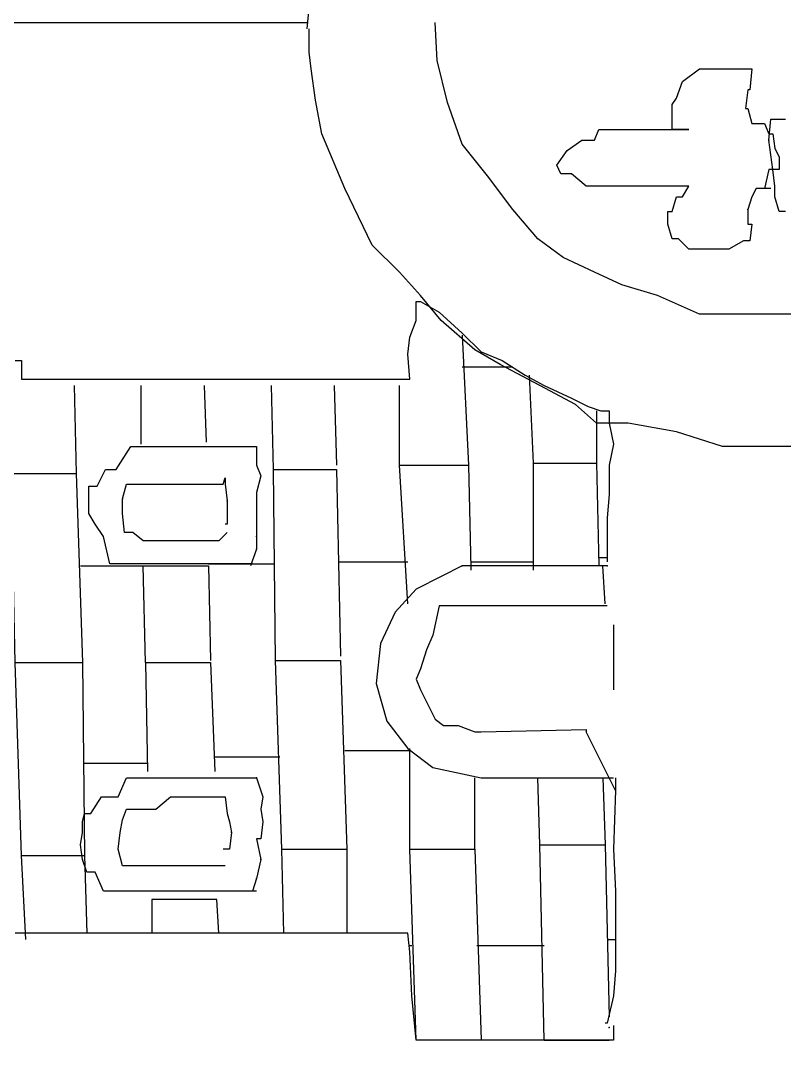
# Model space of a CAD drawing. Extents: x 730354 to 731930, y 4378581 to 4379608.
# Drawn here: x 730388.375 to 730392.015, y 4379437.29 to 4379442.19 of the extents above; entities that cross this region are included whole.
import ezdxf

# ---------------------------------------------------------------- set-up
doc = ezdxf.new("R2010")
doc.units = 0
doc.header["$MEASUREMENT"] = 0
doc.layers.get('0').update_dxf_attribs({"linetype": 'CONTINUOUS'})

msp = doc.modelspace()

# ---------------------------------------------------------------- linework, layer by layer
at = {"color": 7, "linetype": 'CONTINUOUS'}
for p, q in [((730389.74, 4379442.15), (730389.75, 4379442.25)), ((730389.74, 4379442.15), (730389.75, 4379442.25)), ((730388.19, 4379442.18), (730388.97, 4379442.18)), ((730388.19, 4379442.18), (730388.97, 4379442.18)), ((730388.97, 4379442.18), (730389.59, 4379442.18)), ((730388.97, 4379442.18), (730389.59, 4379442.18)), ((730389.59, 4379442.18), (730389.74, 4379442.18)), ((730389.59, 4379442.18), (730389.74, 4379442.18)), ((730390.36, 4379442), (730390.35, 4379442.18)), ((730390.36, 4379442), (730390.35, 4379442.18)), ((730389.75, 4379442.04), (730389.75, 4379442.15)), ((730389.75, 4379442.04), (730389.75, 4379442.15)), ((730389.76, 4379441.96), (730389.75, 4379442.04)), ((730389.76, 4379441.96), (730389.75, 4379442.04)), ((730390.41, 4379441.8), (730390.36, 4379442)), ((730390.41, 4379441.8), (730390.36, 4379442)), ((730389.78, 4379441.81), (730389.76, 4379441.96)), ((730389.78, 4379441.81), (730389.76, 4379441.96)), ((730391.53, 4379441.9), (730391.61, 4379441.96)), ((730391.53, 4379441.9), (730391.61, 4379441.96)), ((730391.61, 4379441.96), (730391.68, 4379441.96)), ((730391.61, 4379441.96), (730391.68, 4379441.96)), ((730391.68, 4379441.96), (730391.76, 4379441.96)), ((730391.68, 4379441.96), (730391.76, 4379441.96)), ((730391.76, 4379441.96), (730391.81, 4379441.96)), ((730391.76, 4379441.96), (730391.81, 4379441.96)), ((730391.81, 4379441.96), (730391.86, 4379441.96)), ((730391.81, 4379441.96), (730391.86, 4379441.96)), ((730391.86, 4379441.96), (730391.85, 4379441.86)), ((730391.86, 4379441.96), (730391.85, 4379441.86)), ((730391.5, 4379441.82), (730391.53, 4379441.9)), ((730391.5, 4379441.82), (730391.53, 4379441.9)), ((730391.84, 4379441.86), (730391.83, 4379441.77)), ((730391.84, 4379441.86), (730391.83, 4379441.77)), ((730391.85, 4379441.86), (730391.84, 4379441.86)), ((730391.85, 4379441.86), (730391.84, 4379441.86)), ((730389.81, 4379441.65), (730389.78, 4379441.81)), ((730389.81, 4379441.65), (730389.78, 4379441.81)), ((730390.48, 4379441.6), (730390.41, 4379441.8)), ((730390.48, 4379441.6), (730390.41, 4379441.8)), ((730391.48, 4379441.79), (730391.5, 4379441.82)), ((730391.48, 4379441.79), (730391.5, 4379441.82)), ((730391.48, 4379441.67), (730391.48, 4379441.79)), ((730391.48, 4379441.67), (730391.48, 4379441.79)), ((730391.83, 4379441.77), (730391.84, 4379441.77)), ((730391.83, 4379441.77), (730391.84, 4379441.77)), ((730391.84, 4379441.77), (730391.86, 4379441.7)), ((730391.84, 4379441.77), (730391.86, 4379441.7)), ((730391.86, 4379441.7), (730391.88, 4379441.7)), ((730391.86, 4379441.7), (730391.88, 4379441.7)), ((730391.88, 4379441.7), (730391.92, 4379441.7)), ((730391.88, 4379441.7), (730391.92, 4379441.7)), ((730391.92, 4379441.7), (730391.94, 4379441.65)), ((730391.92, 4379441.7), (730391.94, 4379441.65)), ((730391.94, 4379441.62), (730391.95, 4379441.72)), ((730391.94, 4379441.62), (730391.95, 4379441.72)), ((730391.95, 4379441.72), (730391.99, 4379441.72)), ((730391.95, 4379441.72), (730391.99, 4379441.72)), ((730391.99, 4379441.72), (730392.02, 4379441.72)), ((730391.99, 4379441.72), (730392.02, 4379441.72)), ((730389.92, 4379441.39), (730389.81, 4379441.65)), ((730389.92, 4379441.39), (730389.81, 4379441.65)), ((730391.11, 4379441.62), (730391.13, 4379441.67)), ((730391.11, 4379441.62), (730391.13, 4379441.67)), ((730391.13, 4379441.67), (730391.21, 4379441.67)), ((730391.13, 4379441.67), (730391.21, 4379441.67)), ((730391.21, 4379441.67), (730391.26, 4379441.67)), ((730391.21, 4379441.67), (730391.26, 4379441.67)), ((730391.26, 4379441.67), (730391.35, 4379441.67)), ((730391.26, 4379441.67), (730391.35, 4379441.67)), ((730391.35, 4379441.67), (730391.44, 4379441.67)), ((730391.35, 4379441.67), (730391.44, 4379441.67)), ((730391.44, 4379441.67), (730391.48, 4379441.67)), ((730391.44, 4379441.67), (730391.48, 4379441.67)), ((730391.48, 4379441.67), (730391.52, 4379441.67)), ((730391.52, 4379441.67), (730391.48, 4379441.67)), ((730391.48, 4379441.67), (730391.52, 4379441.67)), ((730391.52, 4379441.67), (730391.48, 4379441.67)), ((730391.52, 4379441.67), (730391.56, 4379441.67)), ((730391.56, 4379441.67), (730391.52, 4379441.67)), ((730391.52, 4379441.67), (730391.56, 4379441.67)), ((730391.56, 4379441.67), (730391.52, 4379441.67)), ((730391.94, 4379441.65), (730391.96, 4379441.65)), ((730391.94, 4379441.65), (730391.96, 4379441.65)), ((730391.96, 4379441.65), (730391.97, 4379441.58)), ((730391.96, 4379441.65), (730391.97, 4379441.58)), ((730390.6, 4379441.45), (730390.48, 4379441.6)), ((730390.6, 4379441.45), (730390.48, 4379441.6)), ((730390.98, 4379441.57), (730391.05, 4379441.62)), ((730390.98, 4379441.57), (730391.05, 4379441.62)), ((730391.05, 4379441.62), (730391.11, 4379441.62)), ((730391.05, 4379441.62), (730391.11, 4379441.62)), ((730391.95, 4379441.55), (730391.94, 4379441.62)), ((730391.95, 4379441.55), (730391.94, 4379441.62)), ((730390.93, 4379441.5), (730390.98, 4379441.57)), ((730390.93, 4379441.5), (730390.98, 4379441.57)), ((730391.96, 4379441.48), (730391.95, 4379441.55)), ((730391.96, 4379441.48), (730391.95, 4379441.55)), ((730391.97, 4379441.58), (730391.99, 4379441.54)), ((730391.97, 4379441.58), (730391.99, 4379441.54)), ((730390.95, 4379441.46), (730390.93, 4379441.5)), ((730390.95, 4379441.46), (730390.93, 4379441.5)), ((730391.99, 4379441.54), (730391.99, 4379441.48)), ((730391.99, 4379441.54), (730391.99, 4379441.48)), ((730390.72, 4379441.29), (730390.6, 4379441.45)), ((730390.72, 4379441.29), (730390.6, 4379441.45)), ((730391, 4379441.46), (730390.95, 4379441.46)), ((730391, 4379441.46), (730390.95, 4379441.46)), ((730391.07, 4379441.4), (730391, 4379441.46)), ((730391.07, 4379441.4), (730391, 4379441.46)), ((730391.94, 4379441.48), (730391.92, 4379441.39)), ((730391.94, 4379441.48), (730391.92, 4379441.39)), ((730391.96, 4379441.48), (730391.94, 4379441.48)), ((730391.96, 4379441.48), (730391.94, 4379441.48)), ((730391.97, 4379441.4), (730391.96, 4379441.48)), ((730391.99, 4379441.48), (730391.96, 4379441.48)), ((730391.97, 4379441.4), (730391.96, 4379441.48)), ((730391.99, 4379441.48), (730391.96, 4379441.48)), ((730391.17, 4379441.4), (730391.07, 4379441.4)), ((730391.17, 4379441.4), (730391.07, 4379441.4)), ((730391.26, 4379441.4), (730391.17, 4379441.4)), ((730391.26, 4379441.4), (730391.17, 4379441.4)), ((730391.33, 4379441.4), (730391.26, 4379441.4)), ((730391.33, 4379441.4), (730391.26, 4379441.4)), ((730391.38, 4379441.4), (730391.33, 4379441.4)), ((730391.38, 4379441.4), (730391.33, 4379441.4)), ((730391.44, 4379441.4), (730391.38, 4379441.4)), ((730391.44, 4379441.4), (730391.38, 4379441.4)), ((730391.51, 4379441.4), (730391.44, 4379441.4)), ((730391.51, 4379441.4), (730391.44, 4379441.4)), ((730391.56, 4379441.4), (730391.51, 4379441.4)), ((730391.56, 4379441.4), (730391.51, 4379441.4)), ((730391.53, 4379441.35), (730391.56, 4379441.4)), ((730391.53, 4379441.35), (730391.56, 4379441.4)), ((730391.97, 4379441.35), (730391.97, 4379441.4)), ((730391.97, 4379441.35), (730391.97, 4379441.4)), ((730390.05, 4379441.12), (730389.92, 4379441.39)), ((730390.05, 4379441.12), (730389.92, 4379441.39)), ((730391.48, 4379441.28), (730391.5, 4379441.35)), ((730391.48, 4379441.28), (730391.5, 4379441.35)), ((730391.5, 4379441.35), (730391.53, 4379441.35)), ((730391.5, 4379441.35), (730391.53, 4379441.35)), ((730391.86, 4379441.35), (730391.84, 4379441.29)), ((730391.86, 4379441.35), (730391.84, 4379441.29)), ((730391.88, 4379441.39), (730391.86, 4379441.35)), ((730391.88, 4379441.39), (730391.86, 4379441.35)), ((730391.92, 4379441.39), (730391.88, 4379441.39)), ((730391.92, 4379441.39), (730391.88, 4379441.39)), ((730391.95, 4379441.39), (730391.92, 4379441.39)), ((730391.95, 4379441.39), (730391.92, 4379441.39)), ((730391.99, 4379441.28), (730391.97, 4379441.35)), ((730391.99, 4379441.28), (730391.97, 4379441.35)), ((730390.84, 4379441.15), (730390.72, 4379441.29)), ((730390.84, 4379441.15), (730390.72, 4379441.29)), ((730391.46, 4379441.22), (730391.46, 4379441.28)), ((730391.46, 4379441.28), (730391.48, 4379441.28)), ((730391.46, 4379441.22), (730391.46, 4379441.28)), ((730391.46, 4379441.28), (730391.48, 4379441.28)), ((730391.84, 4379441.29), (730391.84, 4379441.22)), ((730391.84, 4379441.29), (730391.84, 4379441.22)), ((730392.02, 4379441.28), (730391.99, 4379441.28)), ((730392.02, 4379441.28), (730391.99, 4379441.28)), ((730391.48, 4379441.15), (730391.46, 4379441.22)), ((730391.48, 4379441.15), (730391.46, 4379441.22)), ((730391.84, 4379441.22), (730391.86, 4379441.22)), ((730391.84, 4379441.22), (730391.86, 4379441.22)), ((730391.86, 4379441.22), (730391.85, 4379441.14)), ((730391.86, 4379441.22), (730391.85, 4379441.14)), ((730390.96, 4379441.06), (730390.84, 4379441.15)), ((730390.96, 4379441.06), (730390.84, 4379441.15)), ((730391.51, 4379441.15), (730391.48, 4379441.15)), ((730391.51, 4379441.15), (730391.48, 4379441.15)), ((730391.56, 4379441.1), (730391.51, 4379441.15)), ((730391.56, 4379441.1), (730391.51, 4379441.15)), ((730390.18, 4379440.99), (730390.05, 4379441.12)), ((730390.18, 4379440.99), (730390.05, 4379441.12)), ((730391.82, 4379441.14), (730391.75, 4379441.1)), ((730391.82, 4379441.14), (730391.75, 4379441.1)), ((730391.85, 4379441.14), (730391.82, 4379441.14)), ((730391.85, 4379441.14), (730391.82, 4379441.14)), ((730391.11, 4379440.99), (730390.96, 4379441.06)), ((730391.11, 4379440.99), (730390.96, 4379441.06)), ((730391.62, 4379441.1), (730391.56, 4379441.1)), ((730391.62, 4379441.1), (730391.56, 4379441.1)), ((730391.67, 4379441.1), (730391.62, 4379441.1)), ((730391.67, 4379441.1), (730391.62, 4379441.1)), ((730391.75, 4379441.1), (730391.67, 4379441.1)), ((730391.75, 4379441.1), (730391.67, 4379441.1)), ((730390.28, 4379440.88), (730390.18, 4379440.99)), ((730390.28, 4379440.88), (730390.18, 4379440.99)), ((730391.24, 4379440.93), (730391.11, 4379440.99)), ((730391.24, 4379440.93), (730391.11, 4379440.99)), ((730391.41, 4379440.88), (730391.24, 4379440.93)), ((730391.41, 4379440.88), (730391.24, 4379440.93)), ((730390.38, 4379440.76), (730390.28, 4379440.88)), ((730390.38, 4379440.76), (730390.28, 4379440.88)), ((730391.61, 4379440.79), (730391.41, 4379440.88)), ((730391.61, 4379440.79), (730391.41, 4379440.88)), ((730390.26, 4379440.8), (730390.26, 4379440.85)), ((730390.26, 4379440.85), (730390.28, 4379440.85)), ((730390.26, 4379440.8), (730390.26, 4379440.85)), ((730390.26, 4379440.85), (730390.28, 4379440.85)), ((730390.28, 4379440.85), (730390.37, 4379440.8)), ((730390.28, 4379440.85), (730390.37, 4379440.8)), ((730390.23, 4379440.68), (730390.26, 4379440.76)), ((730390.23, 4379440.68), (730390.26, 4379440.76)), ((730390.26, 4379440.76), (730390.26, 4379440.8)), ((730390.26, 4379440.76), (730390.26, 4379440.8)), ((730390.37, 4379440.8), (730390.48, 4379440.7)), ((730390.37, 4379440.8), (730390.48, 4379440.7)), ((730390.54, 4379440.62), (730390.38, 4379440.76)), ((730390.54, 4379440.62), (730390.38, 4379440.76)), ((730391.81, 4379440.79), (730391.61, 4379440.79)), ((730391.81, 4379440.79), (730391.61, 4379440.79)), ((730392, 4379440.79), (730391.81, 4379440.79)), ((730392, 4379440.79), (730391.81, 4379440.79)), ((730392.2, 4379440.79), (730392, 4379440.79)), ((730392.2, 4379440.79), (730392, 4379440.79)), ((730390.22, 4379440.6), (730390.23, 4379440.68)), ((730390.22, 4379440.6), (730390.23, 4379440.68)), ((730390.48, 4379440.7), (730390.57, 4379440.61)), ((730390.48, 4379440.7), (730390.57, 4379440.61)), ((730390.48, 4379440.69), (730390.51, 4379440.07)), ((730390.48, 4379440.69), (730390.51, 4379440.07)), ((730390.66, 4379440.55), (730390.54, 4379440.62)), ((730390.66, 4379440.55), (730390.54, 4379440.62)), ((730388.35, 4379440.57), (730388.38, 4379440.57)), ((730388.35, 4379440.57), (730388.38, 4379440.57)), ((730388.38, 4379440.57), (730388.38, 4379440.48)), ((730388.38, 4379440.57), (730388.38, 4379440.48)), ((730390.23, 4379440.48), (730390.22, 4379440.6)), ((730390.23, 4379440.48), (730390.22, 4379440.6)), ((730390.57, 4379440.61), (730390.67, 4379440.57)), ((730390.57, 4379440.61), (730390.67, 4379440.57)), ((730390.67, 4379440.57), (730390.78, 4379440.5)), ((730390.67, 4379440.57), (730390.78, 4379440.5)), ((730390.48, 4379440.54), (730390.72, 4379440.54)), ((730390.48, 4379440.54), (730390.72, 4379440.54)), ((730390.85, 4379440.45), (730390.66, 4379440.55)), ((730390.85, 4379440.45), (730390.66, 4379440.55)), ((730388.38, 4379440.48), (730388.43, 4379440.48)), ((730388.38, 4379440.48), (730388.43, 4379440.48)), ((730388.43, 4379440.48), (730388.57, 4379440.48)), ((730388.43, 4379440.48), (730388.57, 4379440.48)), ((730388.57, 4379440.48), (730388.87, 4379440.48)), ((730388.57, 4379440.48), (730388.87, 4379440.48)), ((730388.87, 4379440.48), (730389.14, 4379440.48)), ((730388.87, 4379440.48), (730389.14, 4379440.48)), ((730389.14, 4379440.48), (730389.31, 4379440.48)), ((730389.14, 4379440.48), (730389.31, 4379440.48)), ((730389.31, 4379440.48), (730389.47, 4379440.48)), ((730389.31, 4379440.48), (730389.47, 4379440.48)), ((730389.47, 4379440.48), (730389.62, 4379440.48)), ((730389.47, 4379440.48), (730389.62, 4379440.48)), ((730389.62, 4379440.48), (730389.81, 4379440.48)), ((730389.62, 4379440.48), (730389.81, 4379440.48)), ((730389.81, 4379440.48), (730389.95, 4379440.48)), ((730389.81, 4379440.48), (730389.95, 4379440.48)), ((730389.95, 4379440.48), (730390.09, 4379440.48)), ((730389.95, 4379440.48), (730390.09, 4379440.48)), ((730390.09, 4379440.48), (730390.15, 4379440.48)), ((730390.09, 4379440.48), (730390.15, 4379440.48)), ((730390.15, 4379440.48), (730390.21, 4379440.48)), ((730390.15, 4379440.48), (730390.21, 4379440.48)), ((730390.21, 4379440.48), (730390.23, 4379440.48)), ((730390.21, 4379440.48), (730390.23, 4379440.48)), ((730390.78, 4379440.5), (730390.87, 4379440.45)), ((730390.78, 4379440.5), (730390.87, 4379440.45)), ((730390.82, 4379440.08), (730390.8, 4379440.5)), ((730390.82, 4379440.08), (730390.8, 4379440.5)), ((730388.63, 4379440.45), (730388.64, 4379440.03)), ((730388.63, 4379440.45), (730388.64, 4379440.03)), ((730388.95, 4379440.17), (730388.95, 4379440.45)), ((730388.95, 4379440.17), (730388.95, 4379440.45)), ((730389.25, 4379440.45), (730389.26, 4379440.18)), ((730389.25, 4379440.45), (730389.26, 4379440.18)), ((730389.58, 4379440.05), (730389.57, 4379440.45)), ((730389.58, 4379440.05), (730389.57, 4379440.45)), ((730389.87, 4379440.45), (730389.88, 4379440.07)), ((730389.87, 4379440.45), (730389.88, 4379440.07)), ((730390.18, 4379440.07), (730390.18, 4379440.45)), ((730390.18, 4379440.07), (730390.18, 4379440.45)), ((730391.02, 4379440.36), (730390.85, 4379440.45)), ((730391.02, 4379440.36), (730390.85, 4379440.45)), ((730390.87, 4379440.45), (730391, 4379440.39)), ((730390.87, 4379440.45), (730391, 4379440.39)), ((730391, 4379440.39), (730391.08, 4379440.35)), ((730391, 4379440.39), (730391.08, 4379440.35)), ((730391.12, 4379440.27), (730391.02, 4379440.36)), ((730391.12, 4379440.27), (730391.02, 4379440.36)), ((730391.08, 4379440.35), (730391.14, 4379440.33)), ((730391.08, 4379440.35), (730391.14, 4379440.33)), ((730391.12, 4379440.33), (730391.12, 4379440.08)), ((730391.12, 4379440.33), (730391.12, 4379440.08)), ((730391.14, 4379440.33), (730391.18, 4379440.33)), ((730391.14, 4379440.33), (730391.18, 4379440.33)), ((730391.18, 4379440.33), (730391.18, 4379440.27)), ((730391.18, 4379440.33), (730391.18, 4379440.27)), ((730391.27, 4379440.27), (730391.12, 4379440.27)), ((730391.27, 4379440.27), (730391.12, 4379440.27)), ((730391.18, 4379440.27), (730391.2, 4379440.17)), ((730391.18, 4379440.27), (730391.2, 4379440.17)), ((730391.5, 4379440.23), (730391.27, 4379440.27)), ((730391.5, 4379440.23), (730391.27, 4379440.27)), ((730391.72, 4379440.16), (730391.5, 4379440.23)), ((730391.72, 4379440.16), (730391.5, 4379440.23)), ((730391.2, 4379440.17), (730391.18, 4379440.07)), ((730391.2, 4379440.17), (730391.18, 4379440.07)), ((730388.83, 4379440.05), (730388.9, 4379440.16)), ((730388.83, 4379440.05), (730388.9, 4379440.16)), ((730388.9, 4379440.16), (730388.96, 4379440.16)), ((730388.9, 4379440.16), (730388.96, 4379440.16)), ((730388.96, 4379440.16), (730389.03, 4379440.16)), ((730388.96, 4379440.16), (730389.03, 4379440.16)), ((730389.03, 4379440.16), (730389.1, 4379440.16)), ((730389.03, 4379440.16), (730389.1, 4379440.16)), ((730389.1, 4379440.16), (730389.19, 4379440.16)), ((730389.1, 4379440.16), (730389.19, 4379440.16)), ((730389.19, 4379440.16), (730389.28, 4379440.16)), ((730389.19, 4379440.16), (730389.28, 4379440.16)), ((730389.28, 4379440.16), (730389.34, 4379440.16)), ((730389.28, 4379440.16), (730389.34, 4379440.16)), ((730389.34, 4379440.16), (730389.39, 4379440.16)), ((730389.34, 4379440.16), (730389.39, 4379440.16)), ((730389.39, 4379440.16), (730389.44, 4379440.16)), ((730389.39, 4379440.16), (730389.44, 4379440.16)), ((730389.44, 4379440.16), (730389.47, 4379440.16)), ((730389.44, 4379440.16), (730389.47, 4379440.16)), ((730389.47, 4379440.16), (730389.5, 4379440.16)), ((730389.47, 4379440.16), (730389.5, 4379440.16)), ((730389.5, 4379440.16), (730389.5, 4379440.07)), ((730389.5, 4379440.16), (730389.5, 4379440.07)), ((730391.92, 4379440.16), (730391.72, 4379440.16)), ((730391.92, 4379440.16), (730391.72, 4379440.16)), ((730392.14, 4379440.16), (730391.92, 4379440.16)), ((730392.14, 4379440.16), (730391.92, 4379440.16)), ((730388.74, 4379439.97), (730388.78, 4379440.05)), ((730388.74, 4379439.97), (730388.78, 4379440.05)), ((730388.78, 4379440.05), (730388.83, 4379440.05)), ((730388.78, 4379440.05), (730388.83, 4379440.05)), ((730389.5, 4379440.07), (730389.52, 4379440.02)), ((730389.5, 4379440.07), (730389.52, 4379440.02)), ((730391.18, 4379440.07), (730391.18, 4379439.93)), ((730391.18, 4379440.07), (730391.18, 4379439.93)), ((730388.86, 4379439.91), (730388.88, 4379439.98)), ((730388.86, 4379439.91), (730388.88, 4379439.98)), ((730388.88, 4379439.98), (730388.91, 4379439.98)), ((730388.88, 4379439.98), (730388.91, 4379439.98)), ((730388.91, 4379439.98), (730388.96, 4379439.98)), ((730388.91, 4379439.98), (730388.96, 4379439.98)), ((730388.96, 4379439.98), (730389.04, 4379439.98)), ((730388.96, 4379439.98), (730389.04, 4379439.98)), ((730389.04, 4379439.98), (730389.14, 4379439.98)), ((730389.04, 4379439.98), (730389.14, 4379439.98)), ((730389.14, 4379439.98), (730389.2, 4379439.98)), ((730389.14, 4379439.98), (730389.2, 4379439.98)), ((730389.2, 4379439.98), (730389.25, 4379439.98)), ((730389.2, 4379439.98), (730389.25, 4379439.98)), ((730389.25, 4379439.98), (730389.31, 4379439.98)), ((730389.25, 4379439.98), (730389.31, 4379439.98)), ((730389.31, 4379439.98), (730389.34, 4379439.98)), ((730389.31, 4379439.98), (730389.34, 4379439.98)), ((730389.34, 4379439.98), (730389.35, 4379440.01)), ((730389.34, 4379439.98), (730389.35, 4379440.01)), ((730389.35, 4379440.01), (730389.35, 4379439.98)), ((730389.35, 4379440.01), (730389.35, 4379439.98)), ((730389.35, 4379439.98), (730389.36, 4379439.9)), ((730389.35, 4379439.98), (730389.36, 4379439.9)), ((730389.52, 4379440.02), (730389.5, 4379439.94)), ((730389.52, 4379440.02), (730389.5, 4379439.94)), ((730388.7, 4379439.92), (730388.7, 4379439.97)), ((730388.7, 4379439.97), (730388.74, 4379439.97)), ((730388.7, 4379439.92), (730388.7, 4379439.97)), ((730388.7, 4379439.97), (730388.74, 4379439.97)), ((730389.5, 4379439.94), (730389.5, 4379439.9)), ((730389.5, 4379439.94), (730389.5, 4379439.9)), ((730391.18, 4379439.93), (730391.17, 4379439.82)), ((730391.18, 4379439.93), (730391.17, 4379439.82)), ((730388.7, 4379439.84), (730388.7, 4379439.92)), ((730388.7, 4379439.84), (730388.7, 4379439.92)), ((730388.86, 4379439.84), (730388.86, 4379439.91)), ((730388.86, 4379439.84), (730388.86, 4379439.91)), ((730389.36, 4379439.9), (730389.36, 4379439.79)), ((730389.36, 4379439.9), (730389.36, 4379439.79)), ((730389.5, 4379439.9), (730389.5, 4379439.83)), ((730389.5, 4379439.9), (730389.5, 4379439.83)), ((730388.73, 4379439.79), (730388.7, 4379439.84)), ((730388.73, 4379439.79), (730388.7, 4379439.84)), ((730388.87, 4379439.75), (730388.86, 4379439.84)), ((730388.87, 4379439.75), (730388.86, 4379439.84)), ((730389.5, 4379439.83), (730389.5, 4379439.79)), ((730389.5, 4379439.83), (730389.5, 4379439.79)), ((730388.77, 4379439.73), (730388.73, 4379439.79)), ((730388.77, 4379439.73), (730388.73, 4379439.79)), ((730389.36, 4379439.79), (730389.35, 4379439.79)), ((730389.36, 4379439.79), (730389.35, 4379439.79)), ((730389.5, 4379439.79), (730389.5, 4379439.73)), ((730389.5, 4379439.79), (730389.5, 4379439.73)), ((730391.17, 4379439.82), (730391.17, 4379439.71)), ((730391.17, 4379439.82), (730391.17, 4379439.71)), ((730388.8, 4379439.6), (730388.77, 4379439.73)), ((730388.8, 4379439.6), (730388.77, 4379439.73)), ((730388.91, 4379439.75), (730388.87, 4379439.75)), ((730388.91, 4379439.75), (730388.87, 4379439.75)), ((730388.96, 4379439.71), (730388.91, 4379439.75)), ((730388.96, 4379439.71), (730388.91, 4379439.75)), ((730389.36, 4379439.75), (730389.32, 4379439.71)), ((730389.36, 4379439.75), (730389.32, 4379439.71)), ((730389.5, 4379439.73), (730389.5, 4379439.67)), ((730389.5, 4379439.73), (730389.5, 4379439.67)), ((730389.02, 4379439.71), (730388.96, 4379439.71)), ((730389.02, 4379439.71), (730388.96, 4379439.71)), ((730389.05, 4379439.71), (730389.02, 4379439.71)), ((730389.05, 4379439.71), (730389.02, 4379439.71)), ((730389.11, 4379439.71), (730389.05, 4379439.71)), ((730389.11, 4379439.71), (730389.05, 4379439.71)), ((730389.19, 4379439.71), (730389.11, 4379439.71)), ((730389.19, 4379439.71), (730389.11, 4379439.71)), ((730389.27, 4379439.71), (730389.19, 4379439.71)), ((730389.27, 4379439.71), (730389.19, 4379439.71)), ((730389.32, 4379439.71), (730389.27, 4379439.71)), ((730389.32, 4379439.71), (730389.27, 4379439.71)), ((730391.17, 4379439.71), (730391.17, 4379439.62)), ((730391.17, 4379439.71), (730391.17, 4379439.62)), ((730389.5, 4379439.67), (730389.47, 4379439.59)), ((730389.5, 4379439.67), (730389.47, 4379439.59)), ((730388.66, 4379439.59), (730388.96, 4379439.59)), ((730388.66, 4379439.59), (730388.96, 4379439.59)), ((730388.86, 4379439.6), (730388.8, 4379439.6)), ((730388.86, 4379439.6), (730388.8, 4379439.6)), ((730388.88, 4379439.6), (730388.86, 4379439.6)), ((730388.88, 4379439.6), (730388.86, 4379439.6)), ((730388.98, 4379439.6), (730388.88, 4379439.6)), ((730388.98, 4379439.6), (730388.88, 4379439.6)), ((730389.09, 4379439.6), (730388.98, 4379439.6)), ((730389.09, 4379439.6), (730388.98, 4379439.6)), ((730389.16, 4379439.6), (730389.09, 4379439.6)), ((730389.16, 4379439.6), (730389.09, 4379439.6)), ((730389.24, 4379439.6), (730389.16, 4379439.6)), ((730389.24, 4379439.6), (730389.16, 4379439.6)), ((730389.38, 4379439.6), (730389.24, 4379439.6)), ((730389.38, 4379439.6), (730389.24, 4379439.6)), ((730389.27, 4379439.6), (730389.58, 4379439.6)), ((730389.27, 4379439.6), (730389.58, 4379439.6)), ((730389.48, 4379439.6), (730389.38, 4379439.6)), ((730389.48, 4379439.6), (730389.38, 4379439.6)), ((730389.89, 4379439.61), (730390.22, 4379439.61)), ((730389.89, 4379439.61), (730390.22, 4379439.61)), ((730390.48, 4379439.59), (730390.38, 4379439.54)), ((730390.48, 4379439.59), (730390.38, 4379439.54)), ((730390.52, 4379439.59), (730390.48, 4379439.59)), ((730390.52, 4379439.59), (730390.48, 4379439.59)), ((730390.52, 4379439.61), (730390.82, 4379439.61)), ((730390.52, 4379439.61), (730390.82, 4379439.61)), ((730391.17, 4379439.59), (730390.52, 4379439.59)), ((730391.17, 4379439.59), (730390.52, 4379439.59)), ((730391.13, 4379439.63), (730391.17, 4379439.63)), ((730391.13, 4379439.63), (730391.17, 4379439.63)), ((730391.16, 4379439.41), (730391.15, 4379439.59)), ((730391.16, 4379439.41), (730391.15, 4379439.59)), ((730391.17, 4379439.62), (730391.17, 4379439.61)), ((730391.17, 4379439.62), (730391.17, 4379439.61)), ((730390.38, 4379439.54), (730390.26, 4379439.48)), ((730390.38, 4379439.54), (730390.26, 4379439.48)), ((730390.26, 4379439.48), (730390.16, 4379439.37)), ((730390.26, 4379439.48), (730390.16, 4379439.37)), ((730390.37, 4379439.4), (730390.34, 4379439.26)), ((730390.37, 4379439.4), (730390.34, 4379439.26)), ((730390.42, 4379439.4), (730390.37, 4379439.4)), ((730390.42, 4379439.4), (730390.37, 4379439.4)), ((730390.46, 4379439.4), (730390.42, 4379439.4)), ((730390.46, 4379439.4), (730390.42, 4379439.4)), ((730390.52, 4379439.4), (730390.46, 4379439.4)), ((730390.52, 4379439.4), (730390.46, 4379439.4)), ((730391.17, 4379439.4), (730390.52, 4379439.4)), ((730391.17, 4379439.4), (730390.52, 4379439.4)), ((730390.16, 4379439.37), (730390.09, 4379439.22)), ((730390.16, 4379439.37), (730390.09, 4379439.22)), ((730391.2, 4379439.31), (730391.2, 4379439.23)), ((730391.2, 4379439.31), (730391.2, 4379439.23)), ((730390.34, 4379439.26), (730390.31, 4379439.19)), ((730390.34, 4379439.26), (730390.31, 4379439.19)), ((730390.09, 4379439.22), (730390.07, 4379439.03)), ((730390.09, 4379439.22), (730390.07, 4379439.03)), ((730390.31, 4379439.19), (730390.28, 4379439.1)), ((730390.31, 4379439.19), (730390.28, 4379439.1)), ((730391.2, 4379439.23), (730391.2, 4379439.05)), ((730391.2, 4379439.23), (730391.2, 4379439.05)), ((730388.97, 4379439.13), (730388.98, 4379438.61)), ((730388.97, 4379439.13), (730388.98, 4379438.61)), ((730390.28, 4379439.1), (730390.26, 4379439.05)), ((730390.28, 4379439.1), (730390.26, 4379439.05)), ((730390.26, 4379439.05), (730390.28, 4379439)), ((730390.26, 4379439.05), (730390.28, 4379439)), ((730391.2, 4379439.05), (730391.2, 4379439)), ((730391.2, 4379439.05), (730391.2, 4379439)), ((730390.07, 4379439.03), (730390.12, 4379438.85)), ((730390.07, 4379439.03), (730390.12, 4379438.85)), ((730390.28, 4379439), (730390.32, 4379438.92)), ((730390.28, 4379439), (730390.32, 4379438.92)), ((730390.32, 4379438.92), (730390.35, 4379438.86)), ((730390.32, 4379438.92), (730390.35, 4379438.86)), ((730390.12, 4379438.85), (730390.22, 4379438.72)), ((730390.12, 4379438.85), (730390.22, 4379438.72)), ((730390.35, 4379438.86), (730390.39, 4379438.83)), ((730390.35, 4379438.86), (730390.39, 4379438.83)), ((730390.39, 4379438.83), (730390.46, 4379438.83)), ((730390.39, 4379438.83), (730390.46, 4379438.83)), ((730390.46, 4379438.83), (730390.54, 4379438.8)), ((730390.46, 4379438.83), (730390.54, 4379438.8)), ((730390.54, 4379438.8), (730390.57, 4379438.8)), ((730390.54, 4379438.8), (730390.57, 4379438.8)), ((730390.57, 4379438.8), (730391.07, 4379438.81)), ((730390.57, 4379438.8), (730391.07, 4379438.81)), ((730391.07, 4379438.81), (730391.07, 4379438.8)), ((730391.07, 4379438.81), (730391.07, 4379438.8)), ((730391.21, 4379438.52), (730391.07, 4379438.8)), ((730391.21, 4379438.52), (730391.07, 4379438.8)), ((730389.92, 4379438.71), (730390.23, 4379438.71)), ((730389.92, 4379438.71), (730390.23, 4379438.71)), ((730390.22, 4379438.72), (730390.34, 4379438.63)), ((730390.22, 4379438.72), (730390.34, 4379438.63)), ((730390.23, 4379438.24), (730390.23, 4379438.72)), ((730390.23, 4379438.24), (730390.23, 4379438.72)), ((730389.3, 4379438.68), (730389.61, 4379438.68)), ((730389.3, 4379438.68), (730389.61, 4379438.68)), ((730388.68, 4379438.65), (730388.98, 4379438.65)), ((730388.68, 4379438.65), (730388.98, 4379438.65)), ((730390.34, 4379438.63), (730390.57, 4379438.58)), ((730390.34, 4379438.63), (730390.57, 4379438.58)), ((730388.84, 4379438.49), (730388.88, 4379438.58)), ((730388.84, 4379438.49), (730388.88, 4379438.58)), ((730388.88, 4379438.58), (730388.97, 4379438.58)), ((730388.88, 4379438.58), (730388.97, 4379438.58)), ((730388.97, 4379438.58), (730389.07, 4379438.58)), ((730388.97, 4379438.58), (730389.07, 4379438.58)), ((730389.07, 4379438.58), (730389.14, 4379438.58)), ((730389.07, 4379438.58), (730389.14, 4379438.58)), ((730389.14, 4379438.58), (730389.17, 4379438.58)), ((730389.14, 4379438.58), (730389.17, 4379438.58)), ((730389.17, 4379438.58), (730389.26, 4379438.58)), ((730389.17, 4379438.58), (730389.26, 4379438.58)), ((730389.26, 4379438.58), (730389.3, 4379438.58)), ((730389.26, 4379438.58), (730389.3, 4379438.58)), ((730389.3, 4379438.58), (730389.36, 4379438.58)), ((730389.3, 4379438.58), (730389.36, 4379438.58)), ((730389.36, 4379438.58), (730389.41, 4379438.58)), ((730389.36, 4379438.58), (730389.41, 4379438.58)), ((730389.41, 4379438.58), (730389.44, 4379438.58)), ((730389.41, 4379438.58), (730389.44, 4379438.58)), ((730389.44, 4379438.58), (730389.5, 4379438.58)), ((730389.44, 4379438.58), (730389.5, 4379438.58)), ((730389.5, 4379438.58), (730389.53, 4379438.49)), ((730389.5, 4379438.58), (730389.53, 4379438.49)), ((730390.54, 4379438.24), (730390.54, 4379438.58)), ((730390.54, 4379438.24), (730390.54, 4379438.58)), ((730390.57, 4379438.58), (730391.2, 4379438.58)), ((730390.57, 4379438.58), (730391.2, 4379438.58)), ((730390.85, 4379438.26), (730390.84, 4379438.58)), ((730390.85, 4379438.26), (730390.84, 4379438.58)), ((730391.15, 4379438.58), (730391.16, 4379438.26)), ((730391.15, 4379438.58), (730391.16, 4379438.26)), ((730391.21, 4379438.58), (730391.21, 4379438.52)), ((730391.21, 4379438.58), (730391.21, 4379438.52)), ((730391.21, 4379438.52), (730391.2, 4379438.24)), ((730391.21, 4379438.52), (730391.2, 4379438.24)), ((730388.71, 4379438.41), (730388.76, 4379438.49)), ((730388.71, 4379438.41), (730388.76, 4379438.49)), ((730388.76, 4379438.49), (730388.8, 4379438.49)), ((730388.76, 4379438.49), (730388.8, 4379438.49)), ((730388.8, 4379438.49), (730388.84, 4379438.49)), ((730388.8, 4379438.49), (730388.84, 4379438.49)), ((730389.02, 4379438.43), (730389.09, 4379438.49)), ((730389.02, 4379438.43), (730389.09, 4379438.49)), ((730389.09, 4379438.49), (730389.16, 4379438.49)), ((730389.09, 4379438.49), (730389.16, 4379438.49)), ((730389.16, 4379438.49), (730389.22, 4379438.49)), ((730389.16, 4379438.49), (730389.22, 4379438.49)), ((730389.22, 4379438.49), (730389.26, 4379438.49)), ((730389.22, 4379438.49), (730389.26, 4379438.49)), ((730389.26, 4379438.49), (730389.3, 4379438.49)), ((730389.26, 4379438.49), (730389.3, 4379438.49)), ((730389.3, 4379438.49), (730389.35, 4379438.49)), ((730389.3, 4379438.49), (730389.35, 4379438.49)), ((730389.35, 4379438.49), (730389.36, 4379438.41)), ((730389.35, 4379438.49), (730389.36, 4379438.41)), ((730389.53, 4379438.49), (730389.52, 4379438.43)), ((730389.53, 4379438.49), (730389.52, 4379438.43)), ((730388.67, 4379438.37), (730388.68, 4379438.41)), ((730388.67, 4379438.37), (730388.68, 4379438.41)), ((730388.68, 4379438.41), (730388.71, 4379438.41)), ((730388.68, 4379438.41), (730388.71, 4379438.41)), ((730388.86, 4379438.38), (730388.88, 4379438.43)), ((730388.86, 4379438.38), (730388.88, 4379438.43)), ((730388.88, 4379438.43), (730388.95, 4379438.43)), ((730388.88, 4379438.43), (730388.95, 4379438.43)), ((730388.95, 4379438.43), (730389.02, 4379438.43)), ((730388.95, 4379438.43), (730389.02, 4379438.43)), ((730389.36, 4379438.41), (730389.37, 4379438.37)), ((730389.36, 4379438.41), (730389.37, 4379438.37)), ((730389.52, 4379438.43), (730389.53, 4379438.37)), ((730389.52, 4379438.43), (730389.53, 4379438.37)), ((730388.67, 4379438.32), (730388.67, 4379438.37)), ((730388.67, 4379438.32), (730388.67, 4379438.37)), ((730388.85, 4379438.32), (730388.86, 4379438.38)), ((730388.85, 4379438.32), (730388.86, 4379438.38)), ((730389.37, 4379438.37), (730389.38, 4379438.32)), ((730389.37, 4379438.37), (730389.38, 4379438.32)), ((730389.53, 4379438.37), (730389.52, 4379438.29)), ((730389.53, 4379438.37), (730389.52, 4379438.29)), ((730388.66, 4379438.26), (730388.67, 4379438.32)), ((730388.66, 4379438.26), (730388.67, 4379438.32)), ((730388.84, 4379438.24), (730388.85, 4379438.32)), ((730388.84, 4379438.24), (730388.85, 4379438.32)), ((730389.38, 4379438.32), (730389.37, 4379438.24)), ((730389.38, 4379438.32), (730389.37, 4379438.24)), ((730388.67, 4379438.19), (730388.66, 4379438.26)), ((730388.67, 4379438.19), (730388.66, 4379438.26)), ((730389.52, 4379438.29), (730389.5, 4379438.29)), ((730389.5, 4379438.29), (730389.52, 4379438.19)), ((730389.52, 4379438.29), (730389.5, 4379438.29)), ((730389.5, 4379438.29), (730389.52, 4379438.19)), ((730388.86, 4379438.16), (730388.84, 4379438.24)), ((730388.86, 4379438.16), (730388.84, 4379438.24)), ((730389.35, 4379438.24), (730389.34, 4379438.24)), ((730389.35, 4379438.24), (730389.34, 4379438.24)), ((730389.37, 4379438.24), (730389.35, 4379438.24)), ((730389.37, 4379438.24), (730389.35, 4379438.24)), ((730391.2, 4379438.24), (730391.21, 4379438.04)), ((730391.2, 4379438.24), (730391.21, 4379438.04)), ((730388.69, 4379438.13), (730388.67, 4379438.19)), ((730388.69, 4379438.13), (730388.67, 4379438.19)), ((730389.52, 4379438.19), (730389.5, 4379438.1)), ((730389.52, 4379438.19), (730389.5, 4379438.1)), ((730388.73, 4379438.13), (730388.69, 4379438.13)), ((730388.73, 4379438.13), (730388.69, 4379438.13)), ((730388.77, 4379438.04), (730388.73, 4379438.13)), ((730388.77, 4379438.04), (730388.73, 4379438.13)), ((730388.88, 4379438.16), (730388.86, 4379438.16)), ((730388.88, 4379438.16), (730388.86, 4379438.16)), ((730388.94, 4379438.16), (730388.88, 4379438.16)), ((730388.94, 4379438.16), (730388.88, 4379438.16)), ((730389, 4379438.16), (730388.94, 4379438.16)), ((730389, 4379438.16), (730388.94, 4379438.16)), ((730389.08, 4379438.16), (730389, 4379438.16)), ((730389.08, 4379438.16), (730389, 4379438.16)), ((730389.16, 4379438.16), (730389.08, 4379438.16)), ((730389.16, 4379438.16), (730389.08, 4379438.16)), ((730389.22, 4379438.16), (730389.16, 4379438.16)), ((730389.22, 4379438.16), (730389.16, 4379438.16)), ((730389.29, 4379438.16), (730389.22, 4379438.16)), ((730389.29, 4379438.16), (730389.22, 4379438.16)), ((730389.35, 4379438.16), (730389.29, 4379438.16)), ((730389.35, 4379438.16), (730389.29, 4379438.16)), ((730389.5, 4379438.1), (730389.48, 4379438.04)), ((730389.5, 4379438.1), (730389.48, 4379438.04)), ((730388.83, 4379438.04), (730388.77, 4379438.04)), ((730388.83, 4379438.04), (730388.77, 4379438.04)), ((730388.9, 4379438.04), (730388.83, 4379438.04)), ((730388.9, 4379438.04), (730388.83, 4379438.04)), ((730388.96, 4379438.04), (730388.9, 4379438.04)), ((730388.96, 4379438.04), (730388.9, 4379438.04)), ((730389.04, 4379438.04), (730388.96, 4379438.04)), ((730389.04, 4379438.04), (730388.96, 4379438.04)), ((730389.11, 4379438.04), (730389.04, 4379438.04)), ((730389.11, 4379438.04), (730389.04, 4379438.04)), ((730389.19, 4379438.04), (730389.11, 4379438.04)), ((730389.19, 4379438.04), (730389.11, 4379438.04)), ((730389.29, 4379438.04), (730389.19, 4379438.04)), ((730389.29, 4379438.04), (730389.19, 4379438.04)), ((730389.39, 4379438.04), (730389.29, 4379438.04)), ((730389.39, 4379438.04), (730389.29, 4379438.04)), ((730389.5, 4379438.04), (730389.39, 4379438.04)), ((730389.5, 4379438.04), (730389.39, 4379438.04)), ((730389.48, 4379438.04), (730389.45, 4379438.04)), ((730389.48, 4379438.04), (730389.45, 4379438.04)), ((730391.21, 4379438.04), (730391.21, 4379437.84)), ((730391.21, 4379438.04), (730391.21, 4379437.84)), ((730388.44, 4379437.84), (730388.35, 4379437.84)), ((730388.44, 4379437.84), (730388.35, 4379437.84)), ((730388.55, 4379437.84), (730388.44, 4379437.84)), ((730388.55, 4379437.84), (730388.44, 4379437.84)), ((730388.73, 4379437.84), (730388.55, 4379437.84)), ((730388.73, 4379437.84), (730388.55, 4379437.84)), ((730388.96, 4379437.84), (730388.73, 4379437.84)), ((730388.96, 4379437.84), (730388.73, 4379437.84)), ((730389.73, 4379437.84), (730388.96, 4379437.84)), ((730389.73, 4379437.84), (730388.96, 4379437.84)), ((730390.22, 4379437.84), (730389.73, 4379437.84)), ((730390.22, 4379437.84), (730389.73, 4379437.84)), ((730390.23, 4379437.75), (730390.22, 4379437.84)), ((730390.23, 4379437.75), (730390.22, 4379437.84)), ((730391.21, 4379437.84), (730391.21, 4379437.66)), ((730391.21, 4379437.84), (730391.21, 4379437.66)), ((730390.23, 4379437.78), (730390.24, 4379437.78)), ((730390.23, 4379437.78), (730390.24, 4379437.78)), ((730390.55, 4379437.78), (730390.87, 4379437.78)), ((730390.55, 4379437.78), (730390.87, 4379437.78)), ((730391.17, 4379437.81), (730391.21, 4379437.81)), ((730391.17, 4379437.81), (730391.21, 4379437.81)), ((730390.24, 4379437.54), (730390.23, 4379437.75)), ((730390.24, 4379437.54), (730390.23, 4379437.75)), ((730391.21, 4379437.66), (730391.2, 4379437.54)), ((730391.21, 4379437.66), (730391.2, 4379437.54)), ((730390.26, 4379437.33), (730390.24, 4379437.54)), ((730390.26, 4379437.33), (730390.24, 4379437.54)), ((730391.2, 4379437.54), (730391.17, 4379437.41)), ((730391.2, 4379437.54), (730391.17, 4379437.41)), ((730391.17, 4379437.41), (730391.16, 4379437.41)), ((730391.17, 4379437.41), (730391.16, 4379437.41)), ((730391.2, 4379437.4), (730391.2, 4379437.33)), ((730391.2, 4379437.4), (730391.2, 4379437.33)), ((730390.72, 4379437.33), (730390.26, 4379437.33)), ((730390.72, 4379437.33), (730390.26, 4379437.33)), ((730391.2, 4379437.33), (730390.72, 4379437.33)), ((730391.2, 4379437.33), (730390.72, 4379437.33)), ((730390.87, 4379437.33), (730391.18, 4379437.33)), ((730390.87, 4379437.33), (730391.18, 4379437.33))]:
    msp.add_line(p, q, dxfattribs=at)
for points in [[(730390.82, 4379439.57), (730390.82, 4379440.08), (730391.12, 4379440.08), (730391.13, 4379439.59)], [(730390.82, 4379439.57), (730390.82, 4379440.08), (730391.12, 4379440.08), (730391.13, 4379439.59)], [(730388.35, 4379439.13), (730388.33, 4379440.03), (730388.64, 4379440.03), (730388.67, 4379439.13)], [(730388.35, 4379439.13), (730388.33, 4379440.03), (730388.64, 4379440.03), (730388.67, 4379439.13)], [(730389.59, 4379439.14), (730389.58, 4379440.05), (730389.88, 4379440.05), (730389.9, 4379439.16)], [(730389.59, 4379439.14), (730389.58, 4379440.05), (730389.88, 4379440.05), (730389.9, 4379439.16)], [(730390.22, 4379439.41), (730390.18, 4379440.07), (730390.51, 4379440.07), (730390.52, 4379439.58), (730390.52, 4379439.57)], [(730390.22, 4379439.41), (730390.18, 4379440.07), (730390.51, 4379440.07), (730390.52, 4379439.58), (730390.52, 4379439.57)], [(730388.97, 4379439.13), (730388.96, 4379439.59), (730389.27, 4379439.59), (730389.28, 4379439.14)], [(730388.97, 4379439.13), (730388.96, 4379439.59), (730389.27, 4379439.59), (730389.28, 4379439.14)], [(730388.38, 4379438.21), (730388.35, 4379439.13), (730388.67, 4379439.13), (730388.68, 4379438.21)], [(730388.38, 4379438.21), (730388.35, 4379439.13), (730388.67, 4379439.13), (730388.68, 4379438.21)], [(730388.97, 4379439.13), (730389.28, 4379439.13), (730389.3, 4379438.61)], [(730388.97, 4379439.13), (730389.28, 4379439.13), (730389.3, 4379438.61)], [(730389.62, 4379438.24), (730389.59, 4379439.14), (730389.9, 4379439.14), (730389.93, 4379438.24)], [(730389.62, 4379438.24), (730389.59, 4379439.14), (730389.9, 4379439.14), (730389.93, 4379438.24)], [(730390.87, 4379437.33), (730390.85, 4379438.26), (730391.16, 4379438.26), (730391.18, 4379437.44)], [(730390.87, 4379437.33), (730390.85, 4379438.26), (730391.16, 4379438.26), (730391.18, 4379437.44)], [(730388.4, 4379437.81), (730388.38, 4379438.21), (730388.68, 4379438.21), (730388.69, 4379437.84)], [(730388.4, 4379437.81), (730388.38, 4379438.21), (730388.68, 4379438.21), (730388.69, 4379437.84)], [(730389.63, 4379437.84), (730389.62, 4379438.24), (730389.93, 4379438.24), (730389.93, 4379437.84)], [(730389.63, 4379437.84), (730389.62, 4379438.24), (730389.93, 4379438.24), (730389.93, 4379437.84)], [(730390.26, 4379437.33), (730390.23, 4379438.24), (730390.54, 4379438.24), (730390.57, 4379437.33)], [(730390.26, 4379437.33), (730390.23, 4379438.24), (730390.54, 4379438.24), (730390.57, 4379437.33)], [(730389.32, 4379437.84), (730389.31, 4379438), (730389, 4379438), (730389, 4379437.84)], [(730389.32, 4379437.84), (730389.31, 4379438), (730389, 4379438), (730389, 4379437.84)]]:
    msp.add_lwpolyline(points, dxfattribs=at)
for p in [(730391.94, 4379441.62), (730391.94, 4379441.62), (730391.84, 4379441.29), (730391.84, 4379441.29), (730388.86, 4379439.91), (730388.86, 4379439.91), (730389.36, 4379439.9), (730389.36, 4379439.9), (730389.36, 4379439.9), (730389.36, 4379439.9), (730389.5, 4379439.73), (730389.5, 4379439.73), (730389.5, 4379439.67), (730389.5, 4379439.67), (730390.48, 4379439.59), (730390.48, 4379439.59), (730391.17, 4379439.59), (730391.17, 4379439.59), (730389.5, 4379438.58), (730389.5, 4379438.58), (730389.38, 4379438.32), (730389.38, 4379438.32), (730389.52, 4379438.19), (730389.52, 4379438.19), (730389.5, 4379438.1), (730389.5, 4379438.1), (730391.18, 4379437.39), (730391.18, 4379437.39)]:
    msp.add_point(p, dxfattribs=at)

# ---------------------------------------------------------------- meshes
mesh = msp.add_polyface(dxfattribs=at)
corners = [(730354.5, 4378581), (730354.5, 4378581), (730354.5, 4378771.9618), (730662.5, 4378581), (730354.5, 4378946.4935), (730944, 4378581), (730354.5, 4379607.5), (730944, 4379242.0065), (730944, 4379607.5)]
mesh.append_faces([[corners[k] for k in face] for face in [(0, 1, 3, 2), (2, 3, 5, 4), (4, 5, 7, 6), (6, 7, 8, 8)]], dxfattribs={"vtx0": -1, "vtx2": -1, "color": 7})
mesh = msp.add_polyface(dxfattribs=at)
corners = [(730364.5, 4379421), (730364.5, 4379421), (730364.5, 4379595.2713), (730645.58, 4379421), (730364.5, 4379601.5), (730645.58, 4379427.2287), (730645.58, 4379601.5)]
mesh.append_faces([[corners[k] for k in face] for face in [(0, 1, 3, 2), (2, 3, 5, 4), (4, 5, 6, 6)]], dxfattribs={"vtx0": -1, "vtx2": -1, "color": 7})

doc.saveas('drawing.dxf')
